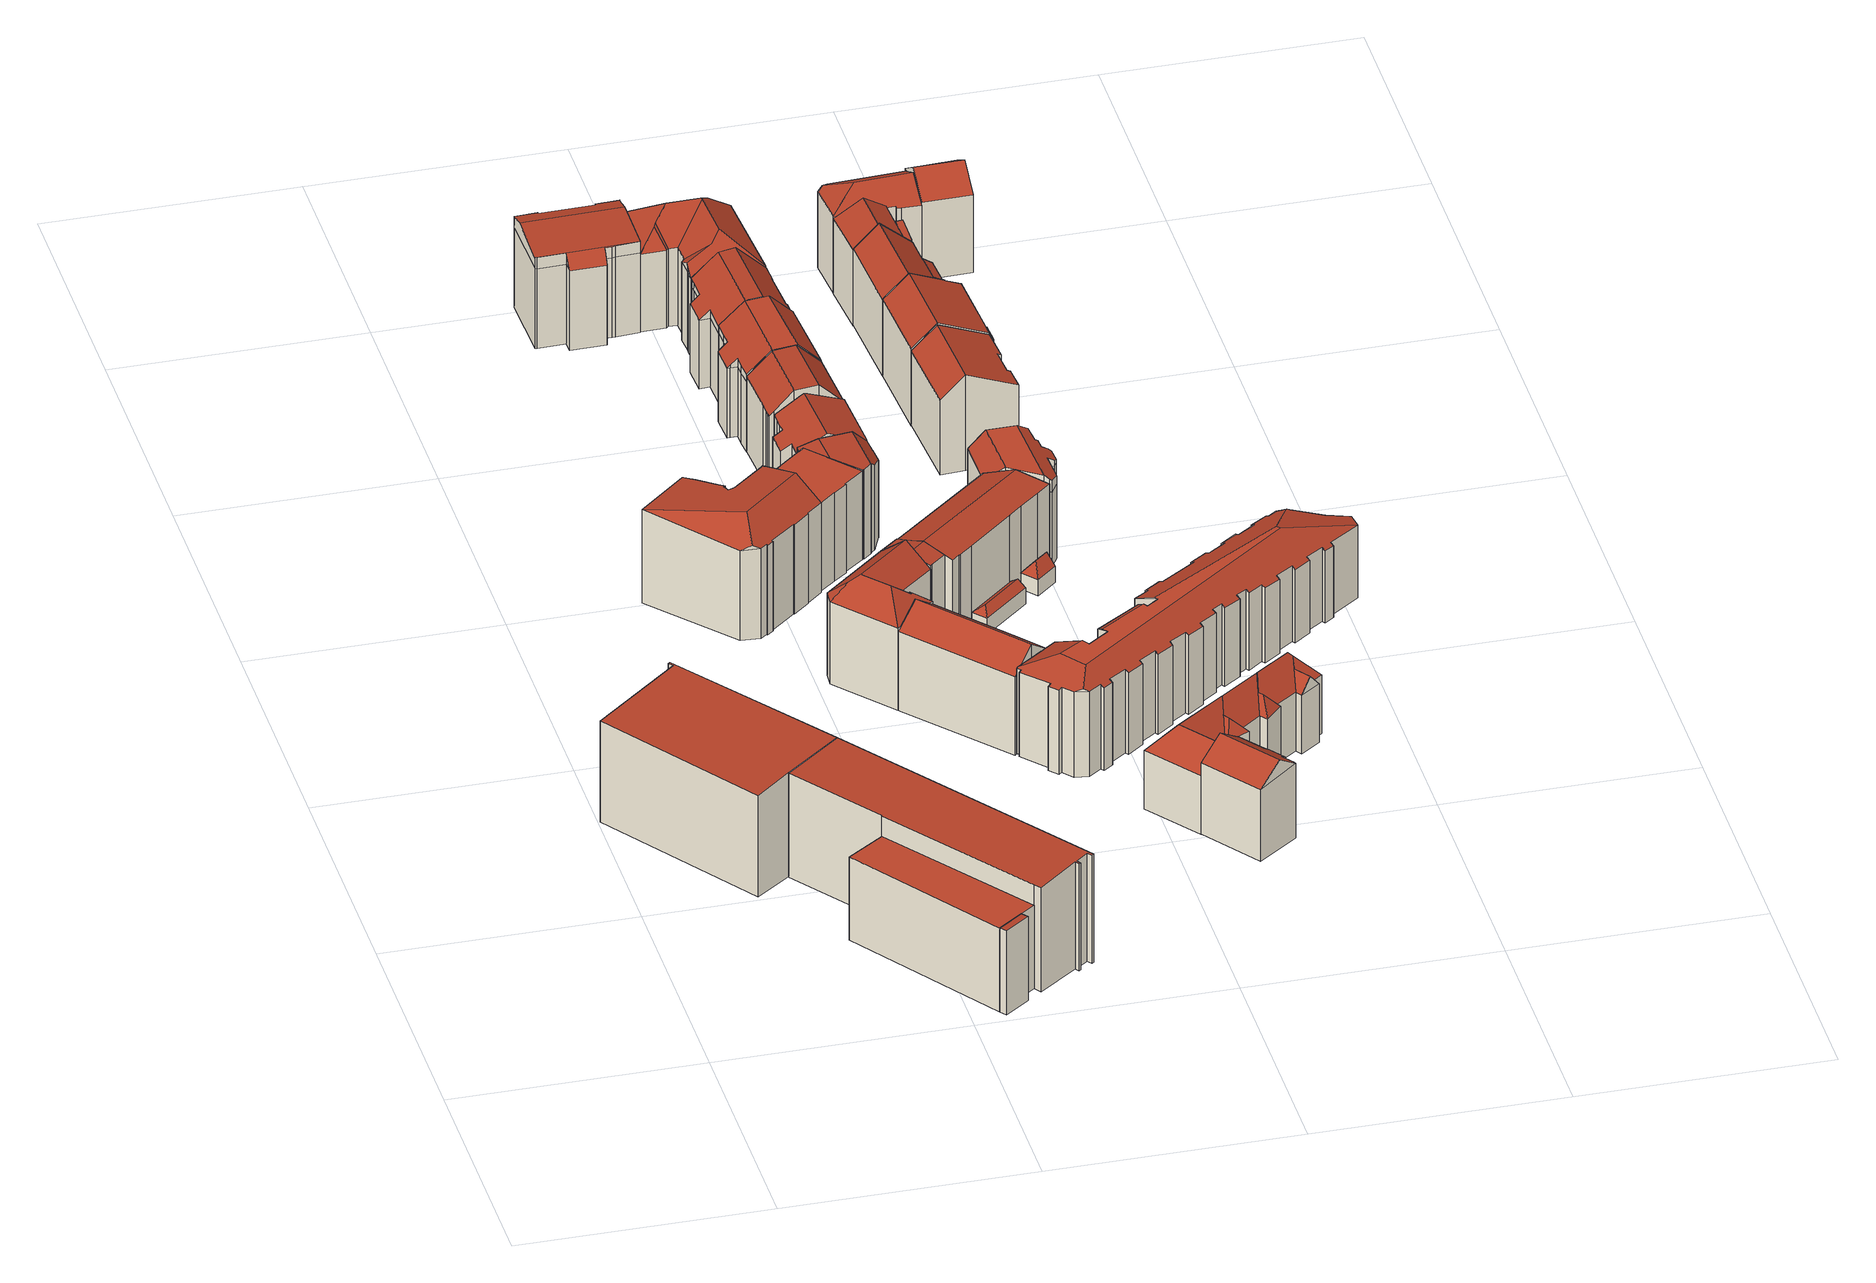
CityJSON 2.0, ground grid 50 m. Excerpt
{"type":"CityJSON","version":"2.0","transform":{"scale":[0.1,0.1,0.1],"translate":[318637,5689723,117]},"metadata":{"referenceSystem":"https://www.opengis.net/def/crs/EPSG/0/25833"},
"CityObjects":{
"building1":{"type":"Building","attributes":{"Gemeindeschluessel":14713000,"Geometrietyp2DReferenz":"3000","function":"31001_2000","roofType":"9999"},"children":["building1-1","building1-2","building1-3","building1-4"]},
"building1-1":{"type":"BuildingPart","attributes":{"Dachtyp_tdc":"tdcPolyFlatRoof","Dachneigung":3.96,"QualitaetDacherkennung":46,"Geometrietyp2DReferenz":"3000","roofType":"2100","measuredHeight":23.69},"parents":["building1"],"geometry":[{"type":"MultiSurface","lod":"2","boundaries":[[[0,1,2,3]],[[4,5,6,7]],[[4,8,9,5]],[[8,10,11,9]],[[10,12,13,11]],[[12,0,3,13]],[[12,10,8,4,7,1,0]],[[3,2,6,5,9,11,13]],[[7,6,2,1]]],"semantics":{"surfaces":[{"type":"WallSurface"},{"type":"RoofSurface"},{"type":"GroundSurface"},{"type":"ClosureSurface"}],"values":[0,0,0,0,0,0,1,2,3]}}]},
"building1-2":{"type":"BuildingPart","attributes":{"Dachtyp_tdc":"tdcPolyFlatRoof","Dachneigung":0,"QualitaetDacherkennung":62,"Geometrietyp2DReferenz":"3000","roofType":"1000","measuredHeight":18.27},"parents":["building1"],"geometry":[{"type":"MultiSurface","lod":"2","boundaries":[[[14,15,16,17]],[[18,19,20,21]],[[19,22,23,20]],[[22,19,18,15,14]],[[17,16,21,20,23]],[[21,16,15,18]],[[17,23,22,14]]],"semantics":{"surfaces":[{"type":"WallSurface"},{"type":"RoofSurface"},{"type":"GroundSurface"},{"type":"ClosureSurface"}],"values":[0,0,0,1,2,3,3]}}]},
"building1-3":{"type":"BuildingPart","attributes":{"Dachtyp_tdc":"tdcPolyFlatRoof","Dachneigung":2.76,"QualitaetDacherkennung":37,"Geometrietyp2DReferenz":"3000","roofType":"2100","measuredHeight":18.38},"parents":["building1"],"geometry":[{"type":"MultiSurface","lod":"2","boundaries":[[[24,25,26,16,15]],[[25,27,28,26]],[[27,29,18,21,28]],[[29,27,25,24]],[[16,26,28,21]],[[15,18,29,24]],[[15,16,21,18]]],"semantics":{"surfaces":[{"type":"WallSurface"},{"type":"RoofSurface"},{"type":"GroundSurface"},{"type":"ClosureSurface"}],"values":[0,0,0,1,2,0,3]}}]},
"building1-4":{"type":"BuildingPart","attributes":{"Dachtyp_tdc":"tdcPolyFlatRoof","Dachneigung":4.09,"QualitaetDacherkennung":81,"Geometrietyp2DReferenz":"3000","roofType":"2100","measuredHeight":23.68},"parents":["building1"],"geometry":[{"type":"MultiSurface","lod":"2","boundaries":[[[30,31,32,23,22]],[[31,7,6,32]],[[1,33,34,2]],[[33,35,36,34]],[[35,37,38,36]],[[37,39,40,38]],[[39,41,42,40]],[[41,43,44,42]],[[43,45,46,44]],[[45,47,48,46]],[[47,49,17,48]],[[49,14,17]],[[47,45,43,41,39,37,35,33,1,7,31,30,49]],[[23,32,6,2,34,36,38,40,42,44,46,48,17]],[[22,14,49,30]],[[22,23,17,14]],[[2,6,7,1]]],"semantics":{"surfaces":[{"type":"WallSurface"},{"type":"RoofSurface"},{"type":"GroundSurface"},{"type":"ClosureSurface"}],"values":[0,0,0,0,0,0,0,0,0,0,0,0,1,2,0,3,3]}}]},
"building2":{"type":"Building","attributes":{"Dachtyp_tdc":"tdcFreeFormRoof","Gemeindeschluessel":14713000,"Dachneigung":10.15,"QualitaetDacherkennung":25,"Geometrietyp2DReferenz":"3000","function":"31001_9998","roofType":"5000","measuredHeight":23.88},"geometry":[{"type":"MultiSurface","lod":"2","boundaries":[[[50,51,52,53]],[[51,54,55,52]],[[54,56,57,55]],[[56,58,59,57]],[[58,60,61,59]],[[60,62,63,61]],[[62,64,65,63]],[[64,66,67,65]],[[66,68,69,67]],[[68,70,71,69]],[[70,72,73,71]],[[72,74,75,73]],[[74,76,77,75]],[[76,78,79,77]],[[78,80,81,79]],[[80,82,83,81]],[[82,84,85,83]],[[84,86,87,85]],[[86,88,89,87]],[[88,90,91,89]],[[90,92,93,91]],[[92,94,95,93]],[[94,50,53,95]],[[80,96,97,82]],[[70,68,66,64,62,60,98,97,96,78,76,74,72]],[[97,98,58,56,54,51,50,94,92,90,88,86,84,82]],[[80,78,96]],[[60,58,98]],[[53,52,55,57,59,61,63,65,67,69,71,73,75,77,79,81,83,85,87,89,91,93,95]]],"semantics":{"surfaces":[{"type":"WallSurface"},{"type":"RoofSurface"},{"type":"GroundSurface"}],"values":[0,0,0,0,0,0,0,0,0,0,0,0,0,0,0,0,0,0,0,0,0,0,0,1,1,1,0,0,2]}}]},
"building3":{"type":"Building","attributes":{"Dachtyp_tdc":"tdcFreeFormRoof","Gemeindeschluessel":14713000,"Dachneigung":10.49,"QualitaetDacherkennung":12,"Geometrietyp2DReferenz":"3000","function":"31001_9998","roofType":"5000","measuredHeight":13.44},"geometry":[{"type":"MultiSurface","lod":"2","boundaries":[[[99,100,101,102]],[[100,103,104,101]],[[103,105,106,104]],[[105,107,108,106]],[[107,109,110,108]],[[109,111,112,110]],[[111,99,102,112]],[[113,107,105,114]],[[111,109,113,114,103,100,99]],[[109,107,113]],[[105,103,114]],[[102,101,104,106,108,110,112]]],"semantics":{"surfaces":[{"type":"WallSurface"},{"type":"RoofSurface"},{"type":"GroundSurface"}],"values":[0,0,0,0,0,0,0,1,1,0,0,2]}}]},
"building4":{"type":"Building","attributes":{"Dachtyp_tdc":"tdcFreeFormRoof","Gemeindeschluessel":14713000,"Dachneigung":39.21,"QualitaetDacherkennung":23,"Geometrietyp2DReferenz":"3000","function":"31001_9998","roofType":"5000","measuredHeight":22.37},"geometry":[{"type":"MultiSurface","lod":"2","boundaries":[[[115,116,117,118]],[[116,119,120,117]],[[119,121,122,120]],[[121,123,124,122]],[[123,125,126,124]],[[125,127,128,126]],[[127,129,130,128]],[[129,131,132,130]],[[131,115,118,132]],[[133,134,135,131,129]],[[133,129,127]],[[134,133,127,125]],[[136,135,134,125,123]],[[137,138,136,123,121]],[[137,121,119]],[[139,138,137,119,116]],[[139,116,115]],[[135,136,138,139,115,131]],[[118,117,120,122,124,126,128,130,132]]],"semantics":{"surfaces":[{"type":"WallSurface"},{"type":"RoofSurface"},{"type":"GroundSurface"}],"values":[0,0,0,0,0,0,0,0,0,1,1,1,1,1,0,1,1,1,2]}}]},
"building5":{"type":"Building","attributes":{"Gemeindeschluessel":14713000,"Geometrietyp2DReferenz":"3000","function":"31001_9998","roofType":"9999"},"children":["building5-1","building5-2"]},
"building5-1":{"type":"BuildingPart","attributes":{"Dachtyp_tdc":"tdcGableRoof","Dachneigung":36.55,"QualitaetDacherkennung":75,"Geometrietyp2DReferenz":"3000","roofType":"3100","measuredHeight":21.26},"parents":["building5"],"geometry":[{"type":"MultiSurface","lod":"2","boundaries":[[[140,141,130,142]],[[141,143,144,130]],[[143,145,144]],[[146,147,148]],[[146,149,150,147]],[[149,151,152,150]],[[151,153,154,152]],[[153,155,132,154]],[[155,140,142,132]],[[151,149,146,143,141,140]],[[140,155,153,151]],[[142,130,144,147,150,152,154,132]],[[148,145,143,146]],[[148,147,144,145]]],"semantics":{"surfaces":[{"type":"WallSurface"},{"type":"RoofSurface"},{"type":"GroundSurface"},{"type":"ClosureSurface"}],"values":[0,0,0,0,0,0,0,0,0,1,1,2,0,3]}}]},
"building5-2":{"type":"BuildingPart","attributes":{"Dachtyp_tdc":"tdcFreeFormRoof","Dachneigung":60.79,"QualitaetDacherkennung":15,"Geometrietyp2DReferenz":"3000","roofType":"5000","measuredHeight":5.83},"parents":["building5"],"geometry":[{"type":"MultiSurface","lod":"2","boundaries":[[[145,156,157,144]],[[156,158,159,157]],[[158,148,147,159]],[[160,161,158,156]],[[160,156,145]],[[161,160,145,148]],[[158,161,148]],[[157,159,147,144]],[[144,147,148,145]]],"semantics":{"surfaces":[{"type":"WallSurface"},{"type":"RoofSurface"},{"type":"GroundSurface"},{"type":"ClosureSurface"}],"values":[0,0,0,1,1,1,0,2,3]}}]},
"building6":{"type":"Building","attributes":{"Gemeindeschluessel":14713000,"Geometrietyp2DReferenz":"3000","function":"31001_9998","roofType":"9999"},"children":["building6-1","building6-2","building6-3"]},
"building6-1":{"type":"BuildingPart","attributes":{"Dachtyp_tdc":"tdcFreeFormRoof","Dachneigung":1.94,"QualitaetDacherkennung":63,"Geometrietyp2DReferenz":"3000","roofType":"5000","measuredHeight":19.54},"parents":["building6"],"geometry":[{"type":"MultiSurface","lod":"2","boundaries":[[[162,163,164,165]],[[163,166,167,164]],[[166,168,169,167]],[[168,170,171,169]],[[170,172,173,171]],[[172,174,175,173]],[[174,176,177,175]],[[176,178,179,177]],[[178,180,181,179]],[[180,182,183,181]],[[182,184,185,183]],[[184,186,187,185]],[[186,188,189,187]],[[188,190,191,189]],[[188,192,193,189]],[[192,194,195,193]],[[194,196,197,198,195]],[[184,182,180,178,176,174,172,170]],[[168,166,163,162,199]],[[186,184,170,168,199,200,196,194,192,188]],[[198,201,165,164,167,169,171,173,175,177,179,181,183,185,187,189,191,189,193,195]],[[200,197,196]],[[199,201,198,197,200]],[[201,199,162,165]]],"semantics":{"surfaces":[{"type":"WallSurface"},{"type":"RoofSurface"},{"type":"GroundSurface"},{"type":"ClosureSurface"}],"values":[0,0,0,0,0,0,0,0,0,0,0,0,0,0,0,0,0,1,1,1,2,0,3,3]}}]},
"building6-2":{"type":"BuildingPart","attributes":{"Dachtyp_tdc":"tdcPolyFlatRoof","Dachneigung":47.13,"QualitaetDacherkennung":34,"Geometrietyp2DReferenz":"3000","roofType":"2100","measuredHeight":17.82},"parents":["building6"],"geometry":[{"type":"MultiSurface","lod":"2","boundaries":[[[202,203,204,205]],[[203,206,207,204]],[[206,208,209,207]],[[208,210,211,209]],[[210,208,206,203,202]],[[204,207,209,211,205]],[[205,211,210,202]]],"semantics":{"surfaces":[{"type":"WallSurface"},{"type":"RoofSurface"},{"type":"GroundSurface"},{"type":"ClosureSurface"}],"values":[0,0,0,0,1,2,3]}}]},
"building6-3":{"type":"BuildingPart","attributes":{"Dachtyp_tdc":"tdcPolyFlatRoof","Dachneigung":0,"QualitaetDacherkennung":58,"Geometrietyp2DReferenz":"3000","roofType":"1000","measuredHeight":19.33},"parents":["building6"],"geometry":[{"type":"MultiSurface","lod":"2","boundaries":[[[212,213,205,214]],[[213,202,205]],[[215,216,162,165,211,210]],[[197,217,218,198]],[[217,219,220,218]],[[219,221,222,220]],[[221,223,224,222]],[[223,60,225,224]],[[60,212,214,225]],[[60,223,221,219,217,197,200,216,215,213,212]],[[214,205,211,165,201,198,218,220,222,224,225]],[[210,202,213,215]],[[210,211,205,202]],[[200,199,162,216]],[[198,201,199,200,197]],[[201,165,162,199]]],"semantics":{"surfaces":[{"type":"WallSurface"},{"type":"RoofSurface"},{"type":"GroundSurface"},{"type":"ClosureSurface"}],"values":[0,0,0,0,0,0,0,0,0,1,2,0,3,0,3,3]}}]},
"building7":{"type":"Building","attributes":{"Dachtyp_tdc":"tdcFreeFormRoof","Gemeindeschluessel":14713000,"Dachneigung":3.26,"QualitaetDacherkennung":77,"Geometrietyp2DReferenz":"3000","function":"31001_9998","roofType":"5000","measuredHeight":20.58},"geometry":[{"type":"MultiSurface","lod":"2","boundaries":[[[226,227,228,229]],[[227,230,231,228]],[[230,232,233,231]],[[232,234,235,233]],[[234,236,237,235]],[[236,238,239,237]],[[238,240,241,239]],[[240,242,243,241]],[[242,244,245,243]],[[244,246,247,245]],[[246,248,249,247]],[[248,250,251,249]],[[250,252,253,251]],[[252,254,255,253]],[[254,256,257,255]],[[256,258,259,257]],[[258,260,261,259]],[[260,262,263,261]],[[262,226,229,263]],[[264,265,266,267,268,269,270,271,272,254,252]],[[273,274,275,276,277,278,279,280,281,282]],[[280,269,268,281]],[[236,273,282,238]],[[238,282,281,240]],[[240,281,268,242]],[[262,279,278,226]],[[260,270,269,280,279,262]],[[226,278,277,227]],[[227,277,276,230]],[[230,276,275,232]],[[232,275,274,234]],[[234,274,273,236]],[[254,272,256]],[[256,272,271,258]],[[258,271,270,260]],[[242,268,267,244]],[[244,267,266,246]],[[246,266,265,248]],[[248,265,264,250]],[[250,264,252]],[[229,228,231,233,235,237,239,241,243,245,247,249,251,253,255,257,259,261,263]]],"semantics":{"surfaces":[{"type":"WallSurface"},{"type":"RoofSurface"},{"type":"GroundSurface"}],"values":[0,0,0,0,0,0,0,0,0,0,0,0,0,0,0,0,0,0,0,1,1,1,0,0,0,0,0,0,0,0,0,0,0,0,0,0,0,0,0,0,2]}}]},
"building8":{"type":"Building","attributes":{"Dachtyp_tdc":"tdcFreeFormRoof","Gemeindeschluessel":14713000,"Dachneigung":21.29,"QualitaetDacherkennung":47,"Geometrietyp2DReferenz":"3000","function":"31001_9998","roofType":"5000","measuredHeight":20.16},"geometry":[{"type":"MultiSurface","lod":"2","boundaries":[[[283,284,285,286]],[[284,287,173,285]],[[287,288,167,173]],[[288,289,290,167]],[[289,291,292,290]],[[291,293,294,292]],[[293,295,296,294]],[[295,297,298,296]],[[297,299,300,298]],[[299,283,286,300]],[[301,287,284,302]],[[289,288,301,302,283,299,297,295,293,291]],[[284,283,302]],[[288,287,301]],[[286,285,173,167,290,292,294,296,298,300]]],"semantics":{"surfaces":[{"type":"WallSurface"},{"type":"RoofSurface"},{"type":"GroundSurface"}],"values":[0,0,0,0,0,0,0,0,0,0,1,1,0,0,2]}}]},
"building9":{"type":"Building","attributes":{"Dachtyp_tdc":"tdcCutGableRoof","Gemeindeschluessel":14713000,"Dachneigung":44.35,"QualitaetDacherkennung":66,"Geometrietyp2DReferenz":"3000","function":"31001_9998","roofType":"9999","measuredHeight":21.35},"geometry":[{"type":"MultiSurface","lod":"2","boundaries":[[[303,304,305,306]],[[304,307,308,305]],[[307,309,310,308]],[[309,311,312,310]],[[311,313,314,312]],[[313,315,316,314]],[[315,317,318,316]],[[317,319,320,318]],[[319,321,322,320]],[[321,323,324,322]],[[323,325,326,324]],[[325,303,306,326]],[[307,304,303,325]],[[323,321,319,317,315,313,311,309]],[[325,323,309,307]],[[306,305,308,310,312,314,316,318,320,322,324,326]]],"semantics":{"surfaces":[{"type":"WallSurface"},{"type":"RoofSurface"},{"type":"GroundSurface"}],"values":[0,0,0,0,0,0,0,0,0,0,0,0,1,1,1,2]}}]},
"building10":{"type":"Building","attributes":{"Dachtyp_tdc":"tdcFreeFormRoof","Gemeindeschluessel":14713000,"Dachneigung":41.66,"QualitaetDacherkennung":75,"Geometrietyp2DReferenz":"3000","function":"31001_9998","roofType":"5000","measuredHeight":21.69},"geometry":[{"type":"MultiSurface","lod":"2","boundaries":[[[327,328,329,330]],[[328,331,332,329]],[[331,333,334,332]],[[333,335,336,334]],[[335,337,338,336]],[[337,339,340,338]],[[339,341,342,340]],[[341,343,344,342]],[[343,345,346,344]],[[345,347,348,346]],[[347,349,350,348]],[[349,351,352,350]],[[351,353,354,352]],[[353,355,356,354]],[[355,357,358,356]],[[357,327,330,358]],[[359,360,361,362]],[[363,364,365,366,367,368,369,370,371,372,357,373]],[[366,359,362,367]],[[355,373,357]],[[327,357,372]],[[328,327,372,371]],[[331,328,371,370]],[[333,331,370,369]],[[335,333,369,368]],[[341,339,362,361]],[[337,335,368,367]],[[339,337,367,362]],[[343,341,361,360]],[[345,343,360,359]],[[349,347,366,365]],[[347,345,359,366]],[[351,349,365,364]],[[353,351,364,363]],[[355,353,363,373]],[[330,329,332,334,336,338,340,342,344,346,348,350,352,354,356,358]]],"semantics":{"surfaces":[{"type":"WallSurface"},{"type":"RoofSurface"},{"type":"GroundSurface"}],"values":[0,0,0,0,0,0,0,0,0,0,0,0,0,0,0,0,1,1,1,0,0,0,0,0,0,0,0,0,0,0,0,0,0,0,0,2]}}]},
"building11":{"type":"Building","attributes":{"Gemeindeschluessel":14713000,"Geometrietyp2DReferenz":"3000","function":"31001_9998","roofType":"9999"},"children":["building11-1","building11-2"]},
"building11-1":{"type":"BuildingPart","attributes":{"Dachtyp_tdc":"tdcGableRoof","Dachneigung":16.72,"QualitaetDacherkennung":61,"Geometrietyp2DReferenz":"3000","roofType":"3100","measuredHeight":19.73},"parents":["building11"],"geometry":[{"type":"MultiSurface","lod":"2","boundaries":[[[374,375,376,377]],[[374,378,379,375]],[[378,380,381,379]],[[380,119,382,381]],[[119,383,384,385,382]],[[380,378,374,377,386,387]],[[387,388,383,119,380]],[[376,375,379,381,382,385,389]],[[377,376,389,387,386]],[[388,384,383]],[[389,385,384,388,387]]],"semantics":{"surfaces":[{"type":"WallSurface"},{"type":"RoofSurface"},{"type":"GroundSurface"},{"type":"ClosureSurface"}],"values":[0,0,0,0,0,1,1,2,3,0,3]}}]},
"building11-2":{"type":"BuildingPart","attributes":{"Dachtyp_tdc":"tdcGableRoof","Dachneigung":15.96,"QualitaetDacherkennung":78,"Geometrietyp2DReferenz":"3000","roofType":"3100","measuredHeight":19.89},"parents":["building11"],"geometry":[{"type":"MultiSurface","lod":"2","boundaries":[[[390,391,392,393]],[[391,394,395,392]],[[394,396,397,395]],[[396,398,399,397]],[[398,400,401,399]],[[400,377,376,401]],[[384,402,403,385]],[[402,404,405,403]],[[404,406,407,405]],[[406,408,409,407]],[[408,390,393,409]],[[404,402,384,388,410]],[[410,386,377,400,398,396,394,391,390,408,406,404]],[[393,392,395,397,399,401,376,389,385,403,405,407,409]],[[387,386,410]],[[389,376,377,386,387]],[[388,387,410]],[[389,387,388,384,385]]],"semantics":{"surfaces":[{"type":"WallSurface"},{"type":"RoofSurface"},{"type":"GroundSurface"},{"type":"ClosureSurface"}],"values":[0,0,0,0,0,0,0,0,0,0,0,1,1,2,0,3,0,3]}}]},
"building12":{"type":"Building","attributes":{"Dachtyp_tdc":"tdcFreeFormRoof","Gemeindeschluessel":14713000,"Dachneigung":35.41,"QualitaetDacherkennung":12,"Geometrietyp2DReferenz":"3000","function":"31001_9998","roofType":"5000","measuredHeight":4.78},"geometry":[{"type":"MultiSurface","lod":"2","boundaries":[[[411,412,413,414]],[[412,415,395,413]],[[415,416,392,395]],[[416,411,414,392]],[[417,418,416,415]],[[417,415,412]],[[418,417,412,411]],[[418,411,416]],[[414,413,395,392]]],"semantics":{"surfaces":[{"type":"WallSurface"},{"type":"RoofSurface"},{"type":"GroundSurface"}],"values":[0,0,0,0,1,1,1,0,2]}}]},
"building13":{"type":"Building","attributes":{"Dachtyp_tdc":"tdcFreeFormRoof","Gemeindeschluessel":14713000,"Dachneigung":42.28,"QualitaetDacherkennung":71,"Geometrietyp2DReferenz":"3000","function":"31001_9998","roofType":"5000","measuredHeight":21.7},"geometry":[{"type":"MultiSurface","lod":"2","boundaries":[[[419,420,421,422]],[[420,423,424,421]],[[423,425,342,424]],[[425,426,427,342]],[[426,428,429,427]],[[428,430,336,429]],[[430,431,432,336]],[[431,433,434,432]],[[433,435,436,434]],[[435,437,438,436]],[[437,439,440,438]],[[439,441,442,440]],[[441,443,444,442]],[[443,445,446,444]],[[445,447,448,446]],[[447,449,450,448]],[[449,451,452,450]],[[451,453,454,452]],[[453,455,456,454]],[[455,419,422,456]],[[457,458,459,460,461,462,463,435,433,464]],[[465,466,467,468,469,470,471,472,473,474]],[[475,469,468,476,459,458]],[[443,460,459,476,445]],[[445,476,468,447]],[[426,475,458,428]],[[425,470,469,475,426]],[[453,465,474,455]],[[455,474,473,419]],[[419,473,472,420]],[[420,472,471,423]],[[423,471,470,425]],[[447,468,467,449]],[[449,467,466,451]],[[451,466,465,453]],[[430,457,464,431]],[[431,464,433]],[[437,463,462,439]],[[435,463,437]],[[439,462,461,441]],[[441,461,460,443]],[[428,458,457,430]],[[422,421,424,342,427,429,336,432,434,436,438,440,442,444,446,448,450,452,454,456]]],"semantics":{"surfaces":[{"type":"WallSurface"},{"type":"RoofSurface"},{"type":"GroundSurface"}],"values":[0,0,0,0,0,0,0,0,0,0,0,0,0,0,0,0,0,0,0,0,1,1,1,0,0,0,0,0,0,0,0,0,0,0,0,0,0,0,0,0,0,0,2]}}]},
"building14":{"type":"Building","attributes":{"Dachtyp_tdc":"tdcFreeFormRoof","Gemeindeschluessel":14713000,"Dachneigung":33.81,"QualitaetDacherkennung":63,"Geometrietyp2DReferenz":"3000","function":"31001_9998","roofType":"5000","measuredHeight":19.4},"geometry":[{"type":"MultiSurface","lod":"2","boundaries":[[[477,478,479,480]],[[478,481,482,479]],[[481,483,484,482]],[[483,485,486,484]],[[485,487,488,486]],[[487,489,490,488]],[[489,491,492,490]],[[491,493,494,492]],[[493,495,496,494]],[[495,477,480,496]],[[493,497,498,495]],[[491,489,487,485,483,481,478,477,498,497]],[[477,495,498]],[[493,491,497]],[[480,479,482,484,486,488,490,492,494,496]]],"semantics":{"surfaces":[{"type":"WallSurface"},{"type":"RoofSurface"},{"type":"GroundSurface"}],"values":[0,0,0,0,0,0,0,0,0,0,1,1,0,0,2]}}]},
"building15":{"type":"Building","attributes":{"Dachtyp_tdc":"tdcFreeFormRoof","Gemeindeschluessel":14713000,"Dachneigung":38.15,"QualitaetDacherkennung":39,"Geometrietyp2DReferenz":"3000","function":"31001_9998","roofType":"5000","measuredHeight":22.47},"geometry":[{"type":"MultiSurface","lod":"2","boundaries":[[[499,500,501,502]],[[500,503,504,501]],[[503,505,506,504]],[[505,507,508,506]],[[507,509,510,508]],[[509,511,512,510]],[[511,513,514,512]],[[513,515,516,514]],[[515,517,518,516]],[[517,519,520,518]],[[519,521,522,520]],[[521,523,524,522]],[[523,525,526,524]],[[525,499,502,526]],[[523,527,525]],[[521,527,523]],[[527,521,519]],[[528,529,527,519,517]],[[530,531,532,528,517,515]],[[533,530,515,513]],[[533,513,511]],[[534,531,530,533,511,509]],[[535,536,534,509,507]],[[535,507,505]],[[536,535,505,503]],[[532,531,534,536,503,500]],[[529,528,532,500,499]],[[527,529,499,525]],[[502,501,504,506,508,510,512,514,516,518,520,522,524,526]]],"semantics":{"surfaces":[{"type":"WallSurface"},{"type":"RoofSurface"},{"type":"GroundSurface"}],"values":[0,0,0,0,0,0,0,0,0,0,0,0,0,0,0,0,0,1,1,1,1,1,1,1,1,1,1,1,2]}}]},
"building16":{"type":"Building","attributes":{"Dachtyp_tdc":"tdcFreeFormRoof","Gemeindeschluessel":14713000,"Dachneigung":49.84,"QualitaetDacherkennung":15,"Geometrietyp2DReferenz":"3000","function":"31001_9998","roofType":"5000","measuredHeight":18.16},"geometry":[{"type":"MultiSurface","lod":"2","boundaries":[[[537,538,539,540]],[[538,541,542,539]],[[541,543,544,542]],[[543,545,546,544]],[[545,547,548,546]],[[547,549,550,548]],[[549,551,552,550]],[[551,553,554,552]],[[553,555,556,554]],[[555,557,558,556]],[[557,559,560,558]],[[559,561,562,560]],[[561,563,564,562]],[[563,565,566,564]],[[565,567,568,566]],[[567,569,570,568]],[[569,571,572,570]],[[571,537,540,572]],[[573,574,575,576,571,569]],[[573,569,567]],[[574,573,567,565]],[[577,578,575,574,565,563]],[[579,580,577,563,561]],[[579,561,559]],[[580,579,559,557]],[[577,580,557,555]],[[578,577,555,553]],[[581,582,576,575,578,553,551]],[[583,581,551,549]],[[583,549,547]],[[581,583,547,545]],[[582,581,545,543]],[[584,585,582,543,541]],[[584,541,538]],[[585,584,538,537]],[[576,582,585,537,571]],[[540,539,542,544,546,548,550,552,554,556,558,560,562,564,566,568,570,572]]],"semantics":{"surfaces":[{"type":"WallSurface"},{"type":"RoofSurface"},{"type":"GroundSurface"}],"values":[0,0,0,0,0,0,0,0,0,0,0,0,0,0,0,0,0,0,1,1,1,1,1,0,1,1,1,1,1,0,1,1,1,1,1,1,2]}}]},
"building17":{"type":"Building","attributes":{"Dachtyp_tdc":"tdcFreeFormRoof","Gemeindeschluessel":14713000,"Dachneigung":49.89,"QualitaetDacherkennung":17,"Geometrietyp2DReferenz":"3000","function":"31001_9998","roofType":"5000","measuredHeight":5.89},"geometry":[{"type":"MultiSurface","lod":"2","boundaries":[[[586,587,588,589]],[[587,590,393,588]],[[590,591,409,393]],[[591,586,589,409]],[[592,593,591,590]],[[592,590,587]],[[593,592,587,586]],[[593,586,591]],[[589,588,393,409]]],"semantics":{"surfaces":[{"type":"WallSurface"},{"type":"RoofSurface"},{"type":"GroundSurface"}],"values":[0,0,0,0,1,1,1,0,2]}}]},
"building18":{"type":"Building","attributes":{"Dachtyp_tdc":"tdcFreeFormRoof","Gemeindeschluessel":14713000,"Dachneigung":2.18,"QualitaetDacherkennung":74,"Geometrietyp2DReferenz":"3000","function":"31001_9998","roofType":"5000","measuredHeight":19.75},"geometry":[{"type":"MultiSurface","lod":"2","boundaries":[[[594,595,596,597]],[[595,598,599,596]],[[598,600,601,599]],[[600,602,603,601]],[[602,604,605,603]],[[604,606,607,605]],[[606,608,609,607]],[[608,610,611,609]],[[610,612,613,611]],[[612,614,615,613]],[[614,616,617,615]],[[616,618,619,617]],[[618,620,621,619]],[[620,622,623,621]],[[622,624,625,623]],[[624,626,627,625]],[[626,594,597,627]],[[628,629,606,604,630]],[[631,632,633,634,635,636,637,638,639,640,641,642,643,644]],[[638,628,630,639]],[[622,631,644,624]],[[624,644,643,626]],[[626,643,642,594]],[[594,642,641,595]],[[595,641,640,598]],[[598,640,639,600]],[[600,639,630,602]],[[610,637,636,612]],[[608,629,628,638,637,610]],[[612,636,635,614]],[[614,635,634,616]],[[616,634,633,618]],[[620,632,631,622]],[[602,630,604]],[[618,633,632,620]],[[606,629,608]],[[597,596,599,601,603,605,607,609,611,613,615,617,619,621,623,625,627]]],"semantics":{"surfaces":[{"type":"WallSurface"},{"type":"RoofSurface"},{"type":"GroundSurface"}],"values":[0,0,0,0,0,0,0,0,0,0,0,0,0,0,0,0,0,1,1,1,0,0,0,0,0,0,0,0,0,0,0,0,0,0,0,0,2]}}]},
"building19":{"type":"Building","attributes":{"Dachtyp_tdc":"tdcFreeFormRoof","Gemeindeschluessel":14713000,"Dachneigung":31.61,"QualitaetDacherkennung":18,"Geometrietyp2DReferenz":"3000","function":"31001_9998","roofType":"5000","measuredHeight":20.97},"geometry":[{"type":"MultiSurface","lod":"2","boundaries":[[[645,646,647,648]],[[646,649,650,647]],[[649,651,652,650]],[[651,653,654,652]],[[653,655,656,654]],[[655,657,658,656]],[[657,659,660,658]],[[659,661,662,660]],[[661,663,664,662]],[[663,665,666,664]],[[665,667,668,666]],[[667,669,670,668]],[[669,671,672,670]],[[671,673,674,672]],[[673,675,676,674]],[[675,677,678,676]],[[677,679,680,678]],[[679,681,682,680]],[[681,683,684,682]],[[683,685,686,684]],[[685,687,688,686]],[[687,689,690,688]],[[689,691,692,690]],[[691,693,694,692]],[[693,695,696,694]],[[695,697,698,696]],[[697,699,700,698]],[[699,701,702,700]],[[701,703,704,702]],[[703,705,706,704]],[[705,707,708,706]],[[707,709,710,708]],[[709,711,712,710]],[[711,713,714,712]],[[713,715,716,714]],[[715,717,718,716]],[[717,719,720,718]],[[719,721,722,720]],[[721,723,724,722]],[[723,725,726,724]],[[725,727,728,726]],[[727,729,730,728]],[[729,731,732,730]],[[731,733,734,732]],[[733,735,736,734]],[[735,737,738,736]],[[737,739,740,738]],[[739,741,742,740]],[[741,743,744,742]],[[743,745,746,744]],[[745,747,748,746]],[[747,749,750,748]],[[749,751,752,750]],[[751,753,754,752]],[[753,755,756,754]],[[755,757,758,756]],[[757,759,760,758]],[[759,761,762,760]],[[761,763,764,762]],[[763,765,766,764]],[[765,767,768,766]],[[767,769,770,768]],[[769,771,772,770]],[[771,773,774,772]],[[773,775,776,774]],[[775,777,778,776]],[[777,779,780,778]],[[779,781,782,780]],[[781,783,784,782]],[[783,785,786,784]],[[785,787,788,786]],[[787,789,790,788]],[[789,791,792,790]],[[791,645,648,792]],[[735,733,731,729,727,793,794,795,796,741,739,737]],[[795,797,743,796]],[[798,799,751,749]],[[800,791,789,787,785,783,781,779,777,775,773,771,769,767,765,763,761,759,757,801,802]],[[803,649,646,645,800,802,804]],[[717,715,713,711,709,707,705,703,701,699,697,695,693,691,689,687,685,683,681,679,677,675,673,671,669,667,665,663,661,659,657,655,653,651,803,804,794,793,725,723,721,719]],[[802,801,755,753,799,798,747,745,797,795,794,804]],[[651,649,803]],[[727,725,793]],[[745,743,797]],[[753,751,799]],[[757,755,801]],[[743,741,796]],[[645,791,800]],[[749,747,798]],[[648,647,650,652,654,656,658,660,662,664,666,668,670,672,674,676,678,680,682,684,686,688,690,692,694,696,698,700,702,704,706,708,710,712,714,716,718,720,722,724,726,728,730,732,734,736,738,740,742,744,746,748,750,752,754,756,758,760,762,764,766,768,770,772,774,776,778,780,782,784,786,788,790,792]]],"semantics":{"surfaces":[{"type":"WallSurface"},{"type":"RoofSurface"},{"type":"GroundSurface"}],"values":[0,0,0,0,0,0,0,0,0,0,0,0,0,0,0,0,0,0,0,0,0,0,0,0,0,0,0,0,0,0,0,0,0,0,0,0,0,0,0,0,0,0,0,0,0,0,0,0,0,0,0,0,0,0,0,0,0,0,0,0,0,0,0,0,0,0,0,0,0,0,0,0,0,0,1,1,1,1,1,1,1,0,0,0,0,0,0,0,0,2]}}]},
"building20":{"type":"Building","attributes":{"Dachtyp_tdc":"tdcGableRoof","Gemeindeschluessel":14713000,"Dachneigung":22.32,"QualitaetDacherkennung":77,"Geometrietyp2DReferenz":"3000","function":"31001_9998","roofType":"3100","measuredHeight":20.83},"geometry":[{"type":"MultiSurface","lod":"2","boundaries":[[[805,806,807,808]],[[806,809,810,807]],[[809,811,812,810]],[[811,813,814,812]],[[813,815,816,814]],[[815,817,818,816]],[[817,819,820,818]],[[819,821,822,820]],[[821,823,824,822]],[[823,805,808,824]],[[819,817,815,813,811,809,806,805]],[[805,823,821,819]],[[808,807,810,812,814,816,818,820,822,824]]],"semantics":{"surfaces":[{"type":"WallSurface"},{"type":"RoofSurface"},{"type":"GroundSurface"}],"values":[0,0,0,0,0,0,0,0,0,0,1,1,2]}}]},
"building21":{"type":"Building","attributes":{"Gemeindeschluessel":14713000,"Geometrietyp2DReferenz":"3000","function":"31001_9998","roofType":"9999"},"children":["building21-1","building21-2"]},
"building21-1":{"type":"BuildingPart","attributes":{"Dachtyp_tdc":"tdcGableRoof","Dachneigung":22.96,"QualitaetDacherkennung":54,"Geometrietyp2DReferenz":"3000","roofType":"3100","measuredHeight":21.48},"parents":["building21"],"geometry":[{"type":"MultiSurface","lod":"2","boundaries":[[[825,826,827,828]],[[826,829,830,827]],[[829,831,832,830]],[[831,833,834,832]],[[833,835,836,837,834]],[[838,839,840]],[[838,841,842,839]],[[841,843,844,842]],[[843,845,846,844]],[[845,847,848,846]],[[847,825,828,848]],[[843,841,838,835,833,831,829,826,825]],[[825,847,845,843]],[[828,827,830,832,834,837,839,842,844,846,848]],[[840,836,835,838]],[[840,839,837,836]]],"semantics":{"surfaces":[{"type":"WallSurface"},{"type":"RoofSurface"},{"type":"GroundSurface"},{"type":"ClosureSurface"}],"values":[0,0,0,0,0,0,0,0,0,0,0,1,1,2,0,3]}}]},
"building21-2":{"type":"BuildingPart","attributes":{"Dachtyp_tdc":"tdcPolyFlatRoof","Dachneigung":19.07,"QualitaetDacherkennung":78,"Geometrietyp2DReferenz":"3000","roofType":"2100","measuredHeight":14.68},"parents":["building21"],"geometry":[{"type":"MultiSurface","lod":"2","boundaries":[[[836,849,850,837]],[[849,851,852,850]],[[851,840,839,852]],[[840,851,849,836]],[[837,850,852,839]],[[837,839,840,836]]],"semantics":{"surfaces":[{"type":"WallSurface"},{"type":"RoofSurface"},{"type":"GroundSurface"},{"type":"ClosureSurface"}],"values":[0,0,0,1,2,3]}}]},
"building22":{"type":"Building","attributes":{"Gemeindeschluessel":14713000,"Geometrietyp2DReferenz":"3000","function":"31001_9998","roofType":"9999"},"children":["building22-1","building22-2"]},
"building22-1":{"type":"BuildingPart","attributes":{"Dachtyp_tdc":"tdcGableRoof","Dachneigung":40.22,"QualitaetDacherkennung":84,"Geometrietyp2DReferenz":"3000","roofType":"3100","measuredHeight":21.23},"parents":["building22"],"geometry":[{"type":"MultiSurface","lod":"2","boundaries":[[[853,854,855,856]],[[854,857,858,855]],[[857,859,860,858]],[[859,861,862,860]],[[861,863,864,862]],[[863,865,866,864]],[[867,868,869,870]],[[868,871,872,869]],[[871,873,874,872]],[[873,875,876,874]],[[875,853,856,876]],[[871,868,867,877,865,863,861,859,857]],[[857,854,853,875,873,871]],[[856,855,858,860,862,864,866,878,870,869,872,874,876]],[[877,878,866,865]],[[867,870,878,877]]],"semantics":{"surfaces":[{"type":"WallSurface"},{"type":"RoofSurface"},{"type":"GroundSurface"},{"type":"ClosureSurface"}],"values":[0,0,0,0,0,0,0,0,0,0,0,1,1,2,3,3]}}]},
"building22-2":{"type":"BuildingPart","attributes":{"Dachtyp_tdc":"tdcPolyFlatRoof","Dachneigung":33.09,"QualitaetDacherkennung":88,"Geometrietyp2DReferenz":"3000","roofType":"2100","measuredHeight":15.95},"parents":["building22"],"geometry":[{"type":"MultiSurface","lod":"2","boundaries":[[[879,880,867,870,881]],[[882,883,884,866,865]],[[883,879,881,884]],[[883,882,885,880,879]],[[881,870,878,866,884]],[[877,867,880,885]],[[877,878,870,867]],[[865,877,885,882]],[[865,866,878,877]]],"semantics":{"surfaces":[{"type":"WallSurface"},{"type":"RoofSurface"},{"type":"GroundSurface"},{"type":"ClosureSurface"}],"values":[0,0,0,1,2,0,3,0,3]}}]},
"building23":{"type":"Building","attributes":{"Gemeindeschluessel":14713000,"Geometrietyp2DReferenz":"3000","function":"31001_9998","roofType":"9999"},"children":["building23-1","building23-2","building23-3"]},
"building23-1":{"type":"BuildingPart","attributes":{"Dachtyp_tdc":"tdcGableRoof","Dachneigung":31.34,"QualitaetDacherkennung":77,"Geometrietyp2DReferenz":"3000","roofType":"3100","measuredHeight":19.8},"parents":["building23"],"geometry":[{"type":"MultiSurface","lod":"2","boundaries":[[[886,887,888,889,890]],[[891,892,893,894,895]],[[892,896,897,893]],[[898,899,900,901,896]],[[902,903,900,899,904,905,906]],[[891,907,904,899,898,892]],[[886,908,903,902,887]],[[892,898,896]],[[897,890,889,894,893]],[[890,897,896,886]],[[909,888,887]],[[895,894,889,888]],[[895,888,909,891]],[[907,905,904]],[[909,887,902,906]],[[891,909,906,905,907]],[[900,903,908,901]],[[901,908,886,896]]],"semantics":{"surfaces":[{"type":"WallSurface"},{"type":"RoofSurface"},{"type":"GroundSurface"},{"type":"ClosureSurface"}],"values":[0,0,0,1,1,0,0,0,2,3,0,3,3,0,0,3,0,3]}}]},
"building23-2":{"type":"BuildingPart","attributes":{"Dachtyp_tdc":"tdcGableRoof","Dachneigung":12.44,"QualitaetDacherkennung":31,"Geometrietyp2DReferenz":"3000","roofType":"3100","measuredHeight":17.68},"parents":["building23"],"geometry":[{"type":"MultiSurface","lod":"2","boundaries":[[[910,911,912,913]],[[911,914,915,912]],[[914,895,894,915]],[[888,910,913,889]],[[888,909,906,916,917,918,910]],[[919,917,916,905,907]],[[914,919,907,891,895]],[[911,918,917,919,914]],[[910,918,911]],[[913,912,915,894,889]],[[889,894,895,888]],[[905,916,906]],[[895,891,909,888]],[[891,907,905,906,909]]],"semantics":{"surfaces":[{"type":"WallSurface"},{"type":"RoofSurface"},{"type":"GroundSurface"},{"type":"ClosureSurface"}],"values":[0,0,0,0,1,1,0,0,0,2,3,0,3,3]}}]},
"building23-3":{"type":"BuildingPart","attributes":{"Dachtyp_tdc":"tdcFreeFormRoof","Dachneigung":29.52,"QualitaetDacherkennung":52,"Geometrietyp2DReferenz":"3000","roofType":"5000","measuredHeight":19.74},"parents":["building23"],"geometry":[{"type":"MultiSurface","lod":"2","boundaries":[[[920,921,922,923]],[[921,924,925,922]],[[924,926,927,925]],[[926,928,929,927]],[[928,908,886,890,929]],[[930,931,932,897,896]],[[931,933,934,932]],[[933,935,936,934]],[[935,937,938,936]],[[937,939,940,938]],[[939,920,923,940]],[[935,933,931,941]],[[931,930,901,908,928,926,924,921,920,941]],[[920,939,937,935,941]],[[923,922,925,927,929,890,897,932,934,936,938,940]],[[896,901,930]],[[896,897,890,886]],[[896,886,908,901]]],"semantics":{"surfaces":[{"type":"WallSurface"},{"type":"RoofSurface"},{"type":"GroundSurface"},{"type":"ClosureSurface"}],"values":[0,0,0,0,0,0,0,0,0,0,0,1,1,1,2,0,3,3]}}]},
"building24":{"type":"Building","attributes":{"Dachtyp_tdc":"tdcGableRoof","Gemeindeschluessel":14713000,"Dachneigung":32.89,"QualitaetDacherkennung":89,"Geometrietyp2DReferenz":"3000","function":"31001_9998","roofType":"3100","measuredHeight":20.83},"geometry":[{"type":"MultiSurface","lod":"2","boundaries":[[[942,943,944,940]],[[943,945,946,944]],[[945,947,922,946]],[[947,942,940,922]],[[945,943,948]],[[942,947,949]],[[943,942,949,948]],[[947,945,948,949]],[[940,944,946,922]]],"semantics":{"surfaces":[{"type":"WallSurface"},{"type":"RoofSurface"},{"type":"GroundSurface"}],"values":[0,0,0,0,0,0,1,1,2]}}]}
},
"vertices":[
[167,945,255],[401,626,256],[401,626,19],[167,945,19],[219,498,240],[219,498,19],[289,548,19],[289,548,246],[1,810,240],[1,810,19],[170,933,255],[170,933,19],[163,942,255],[163,942,19],
[632,78,201],[602,56,201],[602,56,19],[632,78,19],[552,19,201],[345,318,201],[345,318,19],[552,19,19],[419,369,201],[419,369,19],
[602,56,202],[612,42,203],[612,42,19],[562,5,203],[562,5,19],[552,19,202],
[419,369,246],[419,370,246],[419,370,19],[759,136,256],[759,136,19],[755,133,255],[755,133,19],[748,142,255],[748,142,19],[725,125,253],[725,125,19],[730,117,253],[730,117,19],[726,114,253],[726,114,19],[721,122,253],[721,122,19],[642,64,246],[642,64,19],[632,78,246],
[413,1510,238],[417,1495,240],[417,1495,16],[413,1510,16],[430,1498,241],[430,1498,16],[494,1551,242],[494,1551,16],[497,1554,242],[497,1554,16],[582,1452,212],[582,1452,16],[550,1425,212],[550,1425,16],[550,1423,211],[550,1423,16],[517,1395,211],[517,1395,16],[515,1396,212],[515,1396,16],[464,1352,213],[464,1352,16],[465,1351,211],[465,1351,16],[452,1340,211],[452,1340,16],[451,1342,213],[451,1342,16],[438,1331,213],[438,1331,16],[399,1334,212],[399,1334,16],[256,1499,221],[256,1499,16],[353,1584,221],[353,1584,16],[355,1583,221],[355,1583,16],[373,1563,226],[373,1563,16],[405,1524,235],[405,1524,16],[413,1516,237],[413,1516,16],[416,1512,238],[416,1512,16],[421,1332,222],[426,1393,255],[545,1496,255],
[413,1510,139],[416,1512,141],[416,1512,20],[413,1510,20],[413,1516,141],[413,1516,20],[478,1570,144],[478,1570,20],[494,1551,144],[494,1551,20],[430,1498,141],[430,1498,20],[417,1495,136],[417,1495,20],[450,1515,154],[435,1534,154],
[522,1151,197],[524,1182,197],[524,1182,18],[522,1151,18],[653,1292,197],[653,1292,18],[726,1211,197],[726,1211,18],[660,1155,197],[660,1155,18],[668,1145,197],[668,1145,18],[671,1148,197],[671,1148,18],[704,1107,197],[704,1107,18],[620,1036,197],[620,1036,18],[666,1111,219],[663,1108,219],[626,1111,241],[584,1160,240],[690,1252,241],[584,1162,241],[560,1164,227],
[662,1072,231],[704,1107,191],[662,1072,18],[757,1046,191],[757,1046,18],[757,1046,56],[820,971,191],[820,971,18],[820,971,56],[873,909,191],[873,909,18],[831,874,231],[831,874,18],[790,838,190],[790,838,18],[620,1036,190],
[774,1061,56],[774,1061,18],[837,986,56],[837,986,18],[773,1044,77],[829,978,76],
[595,1636,202],[589,1642,201],[589,1642,19],[595,1636,19],[589,1658,201],[589,1658,19],[629,1660,212],[629,1660,19],[694,1663,215],[694,1663,19],[722,1665,189],[722,1665,19],[724,1633,189],[724,1633,19],[725,1633,188],[725,1633,19],[727,1597,188],[727,1597,19],[726,1597,189],[726,1597,19],[710,1560,205],[710,1560,19],[700,1552,215],[700,1552,19],[700,1551,215],[700,1551,19],[700,1550,215],[700,1550,19],[701,1550,214],[701,1550,19],[684,1536,214],[684,1536,19],[683,1537,214],[683,1537,19],[681,1536,214],[681,1536,212],[681,1536,19],[633,1592,212],[637,1588,212],[633,1592,19],
[539,1589,197],[539,1604,185],[539,1604,19],[539,1589,19],[569,1629,185],[569,1629,19],[571,1631,185],[571,1631,19],[584,1627,197],[584,1627,19],
[497,1554,212],[539,1589,212],[497,1554,19],[584,1627,212],[595,1636,212],[640,1502,212],[640,1502,19],[641,1500,212],[641,1500,19],[614,1478,212],[614,1478,19],[614,1479,212],[614,1479,19],[582,1452,19],
[275,2518,184],[320,2519,184],[320,2519,10],[275,2518,10],[320,2517,184],[320,2517,10],[429,2518,184],[429,2518,10],[429,2521,184],[429,2521,10],[475,2522,184],[475,2522,10],[475,2520,184],[475,2520,10],[475,2486,184],[475,2486,10],[477,2378,184],[477,2378,10],[430,2376,184],[430,2376,10],[423,2375,184],[423,2375,10],[409,2375,184],[409,2375,10],[409,2367,184],[409,2367,10],[408,2353,184],[408,2353,10],[337,2352,184],[337,2352,10],[337,2375,184],[337,2375,10],[282,2374,184],[282,2374,10],[278,2374,184],[278,2374,10],[275,2516,184],[275,2516,10],[409,2367,199],[409,2375,208],[423,2375,208],[430,2376,208],[477,2378,209],[277,2374,209],[278,2374,209],[282,2374,209],[337,2375,209],[475,2522,208],[429,2521,208],[429,2518,208],[320,2517,208],[320,2519,208],[275,2518,208],[275,2516,208],[276,2482,216],[475,2486,216],[475,2520,208],
[581,1798,183],[715,1805,191],[715,1805,19],[581,1798,19],[722,1665,191],[589,1658,183],[588,1696,184],[588,1696,19],[568,1696,171],[568,1696,19],[565,1746,171],[565,1746,19],[584,1747,183],[584,1747,19],[583,1763,183],[583,1763,19],[582,1778,183],[582,1778,19],[646,1661,220],[639,1801,220],
[707,1945,186],[715,1805,186],[715,1805,18],[707,1945,18],[667,1802,232],[667,1802,18],[620,1800,229],[620,1800,18],[581,1798,191],[581,1798,18],[572,1797,182],[572,1797,18],[571,1807,182],[571,1807,18],[571,1819,182],[571,1819,18],[570,1836,182],[570,1836,18],[565,1937,182],[565,1937,18],[613,1939,229],[613,1939,18],[660,1942,232],[660,1942,18],
[540,2049,168],[544,2049,168],[544,2049,16],[540,2049,16],[558,2050,168],[558,2050,16],[557,2074,168],[557,2074,16],[556,2107,168],[556,2107,16],[605,2109,168],[605,2109,16],[652,2112,168],[652,2112,16],[697,2114,168],[697,2114,16],[707,1945,168],[707,1945,16],[662,1942,168],[662,1942,16],[614,1939,168],[614,1939,16],[565,1937,168],[565,1937,16],[563,1968,168],[563,1968,16],[562,1992,168],[562,1992,16],[548,1991,168],[548,1991,16],[542,1991,168],[542,1991,16],[662,1942,232],[707,1945,188],[697,2114,189],[652,2112,232],[562,1992,186],[563,1968,186],[565,1937,186],[614,1939,230],[605,2109,230],[556,2107,186],[557,2074,186],[558,2050,186],[544,2049,173],[540,2049,169],[548,1991,174],
[730,1215,204],[730,1215,19],[760,1240,19],[760,1240,204],[726,1211,204],[726,1211,19],[695,1246,216],[695,1246,19],[653,1292,19],[691,1324,197],[691,1324,195],[691,1324,19],[756,1245,206],[730,1276,216],[712,1298,207],[730,1276,19],
[936,1369,199],[910,1346,199],[910,1346,19],[936,1369,19],[817,1265,199],[817,1265,19],[791,1243,199],[791,1243,19],[788,1241,199],[788,1241,19],[772,1226,199],[772,1226,19],[899,1498,196],[899,1498,19],[951,1465,217],[951,1465,19],[1006,1429,199],[1006,1429,19],[977,1404,199],[977,1404,19],[730,1276,217],
[933,1319,54],[840,1238,54],[840,1238,19],[933,1319,19],[817,1265,54],[910,1346,54],[842,1263,67],[921,1332,67],
[694,2156,166],[697,2156,166],[697,2156,16],[694,2156,16],[699,2114,166],[699,2114,16],[697,2114,166],[613,2110,166],[613,2110,16],[607,2109,166],[607,2109,16],[556,2107,166],[554,2163,166],[554,2163,16],[533,2161,166],[533,2161,16],[530,2218,166],[530,2218,16],[549,2220,166],[549,2220,16],[548,2260,166],[548,2260,16],[547,2269,166],[547,2269,16],[547,2275,166],[547,2275,16],[611,2279,166],[611,2279,16],[632,2281,166],[632,2281,16],[689,2284,166],[689,2284,16],[690,2284,166],[690,2284,16],[692,2242,166],[692,2242,16],[690,2242,166],[690,2242,16],[556,2107,183],[607,2109,230],[598,2278,230],[547,2275,184],[547,2269,183],[548,2260,183],[549,2220,183],[554,2163,184],[692,2242,177],[690,2284,177],[689,2284,178],[632,2281,233],[641,2111,233],[697,2114,179],[699,2114,177],[697,2156,177],[694,2156,180],[690,2242,180],[613,2110,231],[611,2279,231],
[1125,548,192],[1141,559,179],[1141,559,22],[1125,548,22],[1176,512,179],[1176,512,22],[1187,519,170],[1187,519,22],[1210,488,170],[1210,488,22],[1198,479,180],[1198,479,22],[1217,453,180],[1217,453,22],[1217,440,185],[1217,440,22],[1136,381,178],[1136,381,22],[1053,495,178],[1053,495,22],[1180,413,216],[1097,527,216],
[551,2343,181],[549,2383,181],[549,2383,11],[551,2343,11],[531,2383,181],[531,2383,11],[527,2379,181],[527,2379,11],[477,2378,181],[477,2378,11],[475,2520,181],[475,2520,11],[645,2523,181],[645,2523,11],[648,2522,181],[648,2522,11],[677,2495,181],[677,2495,11],[689,2284,181],[689,2284,11],[547,2275,181],[547,2275,11],[546,2289,181],[546,2289,11],[546,2299,181],[546,2299,11],[544,2335,181],[544,2335,11],[546,2300,201],[618,2347,234],[599,2326,218],[628,2472,220],[610,2453,235],[612,2451,234],[645,2515,187],[545,2452,235],[513,2415,210],[517,2423,213],
[1166,631,149],[1175,617,149],[1175,617,21],[1166,631,21],[1131,595,149],[1131,595,21],[1125,602,149],[1125,602,21],[1099,583,149],[1099,583,21],[1125,548,149],[1125,548,21],[1053,495,149],[1053,495,21],[973,603,149],[973,603,21],[1298,839,149],[1298,839,21],[1350,766,149],[1350,766,21],[1329,750,149],[1329,750,21],[1338,738,149],[1338,738,21],[1297,709,149],[1297,709,21],[1289,721,149],[1289,721,21],[1246,690,149],[1246,690,21],[1251,683,149],[1251,683,21],[1217,647,149],[1217,647,21],[1206,661,149],[1206,661,21],[1220,685,178],[1212,696,178],[1217,724,202],[1216,724,202],[1297,774,194],[1288,776,202],[1317,723,178],[1295,755,178],[1036,593,202],[1136,665,202],[1089,521,202],[1139,627,178],[1131,637,179],
[1003,1374,54],[962,1339,54],[962,1339,19],[1003,1374,19],[936,1369,54],[977,1404,54],[964,1367,78],[990,1389,78],
[1025,1449,182],[1010,1426,182],[1010,1426,20],[1025,1449,20],[1006,1429,182],[1006,1429,20],[997,1435,182],[997,1435,20],[935,1475,182],[935,1475,20],[899,1498,182],[899,1498,20],[896,1603,182],[896,1603,20],[897,1603,182],[897,1603,20],[1011,1609,182],[1011,1609,20],[1014,1571,182],[1014,1571,20],[1020,1571,182],[1020,1571,20],[1021,1550,182],[1021,1550,20],[1034,1550,182],[1034,1550,20],[1039,1546,182],[1039,1546,20],[1041,1516,182],[1041,1516,20],[1036,1510,182],[1036,1510,20],[1022,1510,182],[1022,1510,20],[931,1605,217],[897,1603,184],[935,1475,217],[1041,1516,191],[1039,1546,191],[1034,1550,194],[1021,1550,201],[1020,1571,201],[1014,1571,204],[1011,1609,205],[991,1608,215],[997,1435,215],[1006,1429,210],[1010,1426,208],[1025,1449,200],[1022,1510,201],[1036,1510,194],
[1410,1243,196],[1473,1225,185],[1473,1225,20],[1410,1243,20],[1523,1227,173],[1523,1227,20],[1525,1187,178],[1525,1187,20],[1462,1141,181],[1462,1141,20],[1466,1135,176],[1466,1135,20],[1447,1121,177],[1447,1121,20],[1443,1127,182],[1443,1127,20],[1407,1101,183],[1407,1101,20],[1411,1095,179],[1411,1095,20],[1377,1070,180],[1377,1070,20],[1373,1076,185],[1373,1076,20],[1337,1050,187],[1337,1050,20],[1341,1043,182],[1341,1043,20],[1308,1019,184],[1308,1019,20],[1303,1025,188],[1303,1025,20],[1273,1003,189],[1273,1003,20],[1269,1009,194],[1269,1009,20],[1247,993,195],[1247,993,20],[1252,987,190],[1252,987,20],[1217,962,192],[1217,962,20],[1213,968,197],[1213,968,20],[1192,953,198],[1192,953,20],[1197,947,193],[1197,947,20],[1160,920,195],[1160,920,20],[1164,914,190],[1164,914,20],[1130,889,192],[1130,889,20],[1126,895,196],[1126,895,20],[1090,869,198],[1090,869,20],[1094,863,193],[1094,863,20],[1060,838,195],[1060,838,20],[1056,844,199],[1056,844,20],[1020,818,201],[1020,818,20],[1024,812,196],[1024,812,20],[991,787,198],[991,787,20],[986,793,203],[986,793,20],[950,767,204],[950,767,20],[954,761,200],[954,761,20],[935,747,200],[935,747,20],[930,753,205],[930,753,20],[904,733,206],[904,733,20],[876,737,207],[876,737,20],[858,759,206],[858,759,20],[852,754,204],[852,754,20],[836,772,203],[836,772,20],[842,777,206],[842,777,20],[796,830,204],[796,830,20],[800,833,206],[800,833,20],[794,841,205],[794,841,20],[886,920,198],[886,920,20],[934,854,228],[934,854,20],[977,886,228],[977,886,20],[963,904,224],[963,904,20],[1056,972,219],[1056,972,20],[1069,953,226],[1069,953,20],[1093,971,226],[1093,971,20],[1061,1016,203],[1061,1016,20],[1092,1038,202],[1092,1038,20],[1088,1044,198],[1088,1044,20],[1121,1069,197],[1121,1069,20],[1126,1063,200],[1126,1063,20],[1199,1116,197],[1199,1116,20],[1194,1122,193],[1194,1122,20],[1228,1147,192],[1228,1147,20],[1233,1141,195],[1233,1141,20],[1269,1167,194],[1269,1167,20],[1264,1173,190],[1264,1173,20],[1298,1198,189],[1298,1198,20],[1302,1192,192],[1302,1192,20],[1338,1218,191],[1338,1218,20],[1334,1224,187],[1334,1224,20],[1368,1249,185],[1368,1249,20],[1372,1243,189],[1372,1243,20],[1389,1255,188],[1389,1255,20],[892,735,212],[910,786,229],[874,835,229],[796,843,207],[924,868,228],[969,897,228],[1064,960,226],[1406,1245,196],[1089,977,226],[1364,1158,221],[1525,1188,179],[1370,1150,221],
[928,1952,226],[1027,1958,185],[1027,1958,17],[928,1952,17],[1032,1888,184],[1032,1888,17],[1025,1888,187],[1025,1888,17],[1028,1832,187],[1028,1832,17],[1035,1832,184],[1035,1832,17],[1038,1783,184],[1038,1783,17],[937,1778,226],[937,1778,17],[888,1775,180],[888,1775,17],[878,1949,179],[878,1949,17],
[919,2125,230],[984,2128,203],[984,2128,15],[919,2125,15],[987,2129,201],[987,2129,15],[987,2127,201],[987,2127,15],[1018,2129,188],[1018,2129,15],[1024,2022,188],[1024,2022,162],[1024,2022,15],[1026,1979,188],[1026,1979,15],[1026,1979,162],[1027,1958,188],[1027,1958,15],[929,1952,230],[929,1952,15],[878,1949,183],[878,1949,15],[869,2122,183],[869,2122,15],
[1039,2023,157],[1039,2023,15],[1041,1980,157],[1041,1980,15],
[868,2125,179],[858,2300,181],[858,2300,14],[868,2125,14],[908,2303,227],[908,2303,14],[970,2307,174],[970,2307,14],[972,2307,172],[972,2307,14],[975,2247,173],[975,2247,14],[976,2247,172],[976,2247,14],[981,2185,171],[984,2128,172],[984,2128,14],[981,2185,14],[919,2125,227],[919,2125,14],[869,2122,180],[869,2122,14],[869,2125,180],[869,2125,14],[980,2185,172],[980,2185,14],
[998,2186,162],[981,2185,173],[998,2186,14],[976,2247,174],[994,2248,162],[994,2248,14],[980,2185,174],
[950,2419,176],[952,2375,176],[952,2375,165],[952,2375,12],[950,2419,12],[955,2306,176],[858,2300,176],[858,2300,12],[955,2306,12],[955,2306,165],[850,2414,176],[850,2414,12],[858,2300,177],[913,2303,210],[907,2417,210],[856,2414,179],[952,2375,184],[950,2419,184],[955,2306,185],[954,2337,185],[953,2361,184],[955,2306,178],[950,2419,179],[953,2367,176],
[966,2376,165],[967,2372,165],[967,2372,12],[966,2376,12],[970,2307,165],[970,2307,12],[953,2358,189],[967,2359,189],[967,2372,171],[970,2307,178],
[1016,2475,210],[1017,2416,176],[1017,2416,12],[1016,2475,12],[979,2415,177],[979,2415,12],[970,2415,177],[970,2415,12],[969,2420,179],[969,2420,12],[850,2414,179],[850,2416,180],[850,2416,12],[844,2504,178],[844,2504,12],[855,2514,183],[855,2514,12],[867,2526,177],[867,2526,12],[1015,2528,180],[1015,2528,12],[904,2470,210],
[1015,2528,186],[1113,2530,187],[1113,2530,12],[1115,2418,182],[1115,2418,12],[1017,2416,182],[1114,2477,221],[1016,2476,221]
]}
